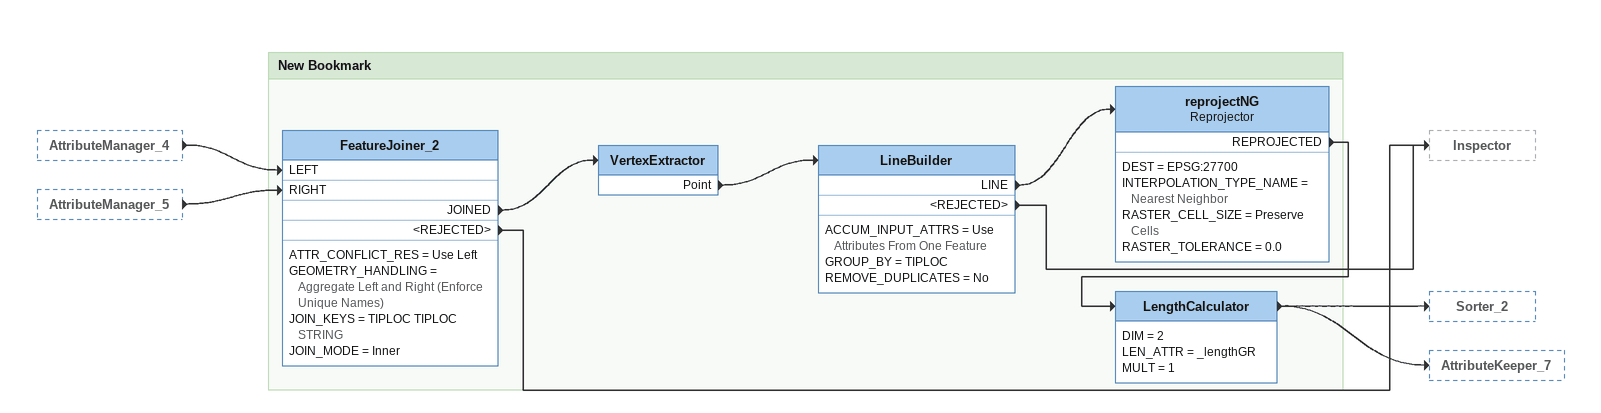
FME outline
AttributeManager_4 [outside]
    -> FeatureJoiner_2 [LEFT]
AttributeManager_5 [outside]
    -> FeatureJoiner_2 [RIGHT]

Bookmark: New Bookmark
FeatureJoiner_2
    ATTR_CONFLICT_RES = Use Left
    GEOMETRY_HANDLING = Aggregate Left and Right (Enforce Unique Names)
    JOIN_KEYS = TIPLOC TIPLOC STRING
    JOIN_MODE = Inner
    JOINED -> VertexExtractor
    <REJECTED> -> Inspector
VertexExtractor
    Point -> LineBuilder
LineBuilder
    ACCUM_INPUT_ATTRS = Use Attributes From One Feature
    GROUP_BY = TIPLOC
    REMOVE_DUPLICATES = No
    LINE -> reprojectNG
    <REJECTED> -> Inspector
reprojectNG: Reprojector
    DEST = EPSG:27700
    INTERPOLATION_TYPE_NAME = Nearest Neighbor
    RASTER_CELL_SIZE = Preserve Cells
    RASTER_TOLERANCE = 0.0
    REPROJECTED -> LengthCalculator
LengthCalculator
    DIM = 2
    LEN_ATTR = _lengthGR
    MULT = 1
    -> Sorter_2
    -> AttributeKeeper_7
